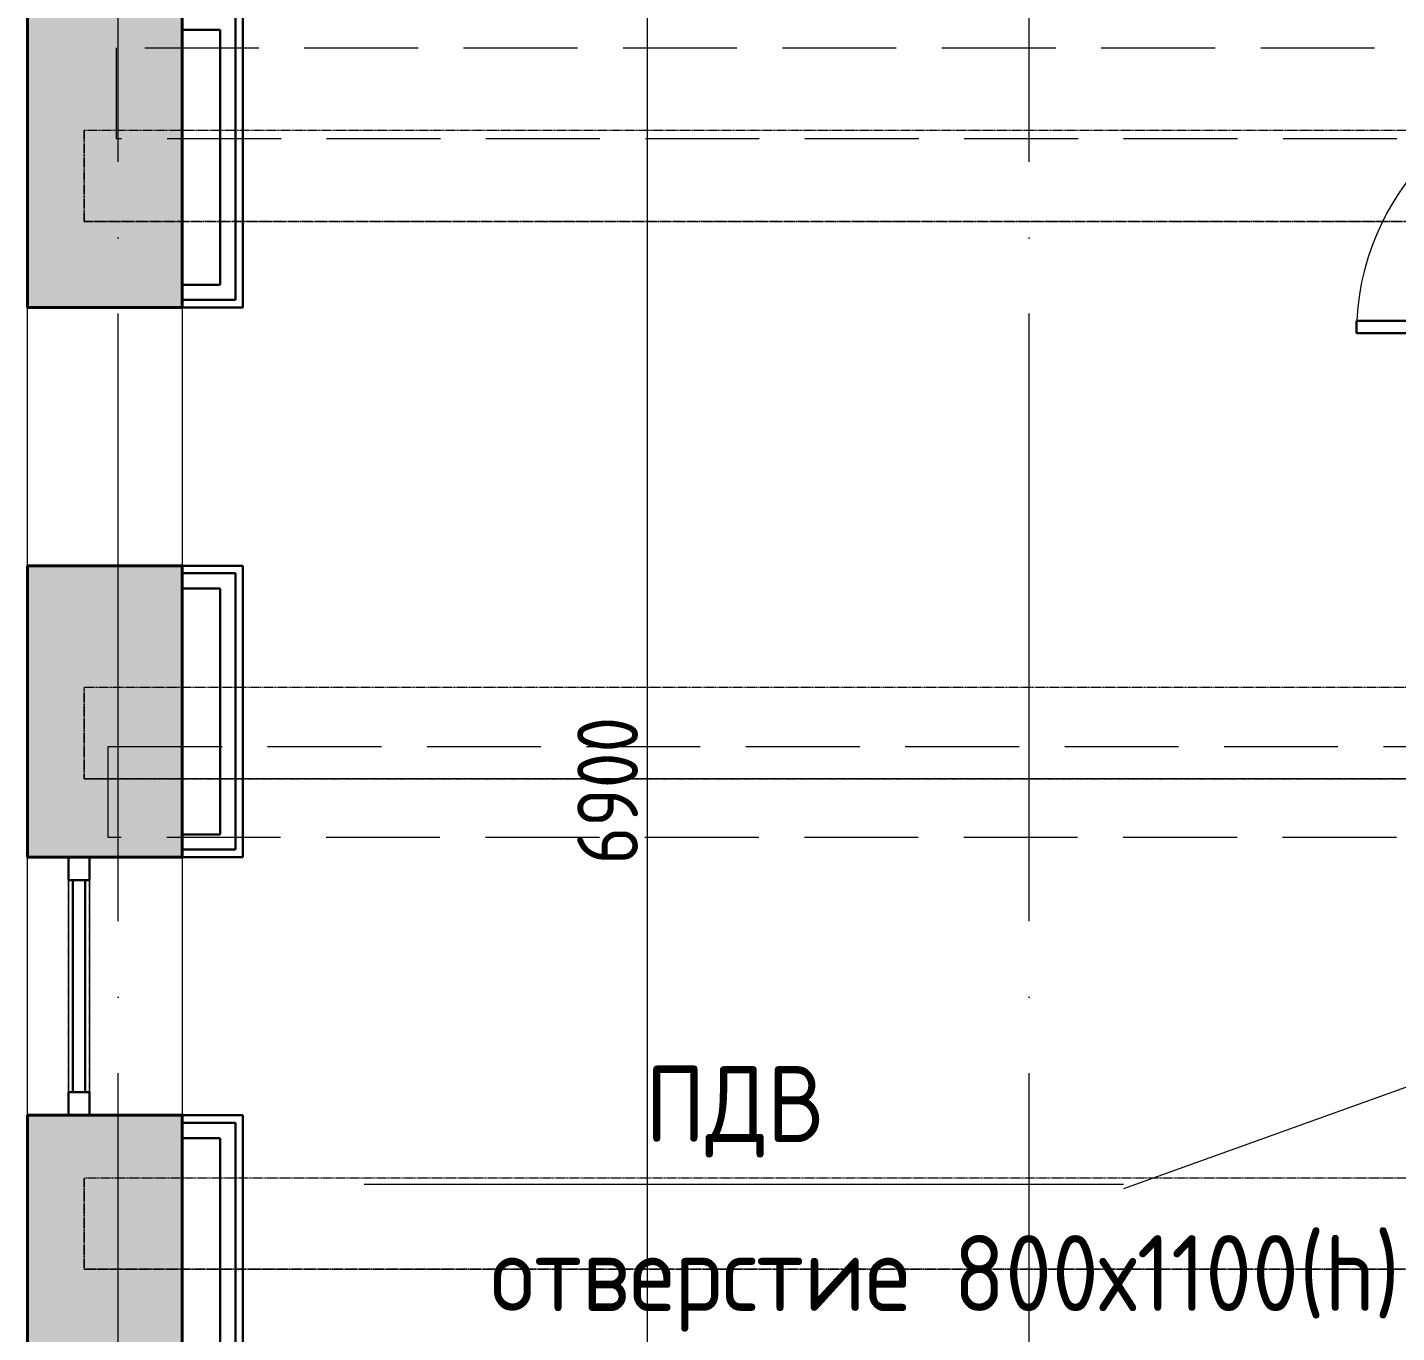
# Model space of a CAD drawing. Header units: millimetres. Extents: x -269164 to 430575, y -569542 to 36130.
# Drawn here: x 178444 to 182953, y -428174 to -423877 of the extents above; entities that cross this region are included whole.
import ezdxf

# ---------------------------------------------------------------- set-up
doc = ezdxf.new("R2010")
doc.units = ezdxf.units.MM
for name, pattern in [('ADSK_Линия сетки', [25, 20, -2.5, 0, -2.5]), ('ADSK_Сверху', [4.5, 3, -1.5]), ('GOST2.303 4', [7, 5, -2, 0])]:
    doc.linetypes.add(name, pattern=pattern)
for name, color, linetype, lineweight in [('Витраж', 7, 'Continuous', 18), ('Двери', 7, 'Continuous', 18), ('Каркас', 7, 'Continuous', 18), ('Марки', 7, 'Continuous', 20), ('Оси', 7, 'Continuous', 9), ('Панели витража', 7, 'Continuous', 18), ('Размеры', 7, 'Continuous', 9), ('Стены внутренние', 7, 'Continuous', 18), ('Стены наружные', 7, 'Continuous', 18)]:
    doc.layers.add(name, color=color, linetype=linetype, lineweight=lineweight)
doc.styles.add('GOST Common', font='GOST_Common.ttf', dxfattribs={"width": 0.9, "height": 200})
doc.styles.add('ISOCPEUR_1', font='isocpeur.ttf', dxfattribs={"width": 0.9, "height": 250})
doc.dimstyles.new('ADSK_Основной_2_мм_Округление_до_1_мм_1', dxfattribs={"dimscale": 304.8, "dimtxt": 201.142999, "dimasz": 0.463911, "dimexe": 0.492126, "dimexo": 0.492126, "dimgap": 0.098425, "dimtad": 1, "dimdec": 0, "dimdsep": 46, "dimtxsty": 'GOST Common', "dimblk1": 'OBLIQUE', "dimblk2": 'OBLIQUE', "dimsah": 1, "dimcen": 0.09, "dimdle": 0.492126, "dimazin": 2, "dimtfac": 1, "dimtdec": 4, "dimtix": 1, "dimtmove": 1, "dimatfit": 3, "dimfxl": 1, "dimtvp": 1, "dimtolj": 1, "dimtzin": 0, "dimlwd": 20, "dimlwe": 20, "dimarcsym": 2})

# ---------------------------------------------------------------- blocks, each defined once
blk = doc.blocks.new('Прямоугольный импост - 70х20_56мм-1425354-03 План 3-го этажа маркировочный')
at = {"layer": 'Витраж', "color": 253, "linetype": 'ADSK_Сверху', "true_color": 0xaaaaaa}
for p, q in [((465.8, 2156.6), (395.8, 2156.6)), ((395.8, 2080.6), (395.8, 2156.6)), ((465.8, 2080.6), (465.8, 2156.6)), ((395.8, 1306.6), (395.8, 1382.6)), ((465.8, 1306.6), (465.8, 1382.6)), ((395.8, 1306.6), (465.8, 1306.6))]:
    blk.add_line(p, q, dxfattribs=at)
blk = doc.blocks.new('Прямоугольный импост - 70х20_56мм-1424845-03 План 3-го этажа маркировочный')
at = {"layer": 'Витраж', "color": 253, "linetype": 'ADSK_Сверху', "true_color": 0xaaaaaa}
for p, q in [((-76, 35), (0, 35)), ((0, 35), (0, -35)), ((0, -35), (-76, -35))]:
    blk.add_line(p, q, dxfattribs=at)
blk = doc.blocks.new('Прямоугольный импост - 70х20_56мм-1424846-03 План 3-го этажа маркировочный')
at = {"layer": 'Витраж', "color": 253, "linetype": 'ADSK_Сверху', "true_color": 0xaaaaaa}
for p, q in [((0, 35), (-76, 35)), ((0, -35), (0, 35)), ((-76, -35), (0, -35))]:
    blk.add_line(p, q, dxfattribs=at)
blk = doc.blocks.new('Прямоугольный импост - 70х60мм-1425356-03 План 3-го этажа маркировочный')
at = {"layer": 'Витраж', "color": 253, "linetype": 'ADSK_Сверху', "true_color": 0xaaaaaa}
for p, q in [((465.8, 2080.6), (395.8, 2080.6)), ((395.8, 1382.6), (395.8, 2080.6)), ((465.8, 1382.6), (465.8, 2080.6)), ((395.8, 1382.6), (465.8, 1382.6))]:
    blk.add_line(p, q, dxfattribs=at)
blk = doc.blocks.new('Системная панель - _AR_Стекло_40мм_привязка по центру-1425357-03 План 3-го этажа маркировочный')
at = {"layer": 'Панели витража', "lineweight": 30}
for p, q in [((349, 20), (-349, 20)), ((-349, 20), (-349, -20)), ((349, -20), (349, 20)), ((-349, -20), (349, -20))]:
    blk.add_line(p, q, dxfattribs=at)
blk = doc.blocks.new('Прямоугольный импост - 70х40_56мм-1425355-03 План 3-го этажа маркировочный')
at = {"layer": 'Витраж'}
for p, q in [((395.8, 2080.6), (395.8, 1382.6)), ((465.8, 2080.6), (465.8, 1382.6))]:
    blk.add_line(p, q, dxfattribs=at)
blk = doc.blocks.new('Прямоугольный импост - 70х20_56мм-1256353-03 План 3-го этажа маркировочный')
at = {"layer": 'Витраж', "lineweight": 30}
for p, q in [((-76, 35), (0, 35)), ((-76, -35), (-76, 35)), ((0, 35), (0, -35)), ((0, -35), (-76, -35))]:
    blk.add_line(p, q, dxfattribs=at)
blk = doc.blocks.new('Прямоугольный импост - 70х20_56мм-1256355-03 План 3-го этажа маркировочный')
at = {"layer": 'Витраж', "lineweight": 30}
for p, q in [((0, 35), (-76, 35)), ((-76, 35), (-76, -35)), ((0, -35), (0, 35)), ((-76, -35), (0, -35))]:
    blk.add_line(p, q, dxfattribs=at)
blk = doc.blocks.new('AC_Дверь_Однопольная - Д-27п 930х2200h-1983248-02 План 2-го этажа маркировочный')
at = {"layer": 'Двери', "lineweight": 30}
for p, q in [((-415, 893.5), (-375, 893.5)), ((-415, 63.5), (-415, 893.5)), ((-375, 893.5), (-375, 63.5)), ((-465, 63.5), (-445, 63.5)), ((-465, -6.5), (-465, 63.5)), ((-445, 63.5), (-415, 63.5)), ((-445, -6.5), (-445, 63.5)), ((-445, 63.5), (-445, -6.5)), ((-375, 63.5), (-415, 63.5)), ((-415, 63.5), (-415, 23.5)), ((415, 63.5), (445, 63.5)), ((415, 23.5), (415, 63.5)), ((445, 63.5), (445, -6.5)), ((445, 63.5), (465, 63.5)), ((445, -6.5), (445, 63.5)), ((465, 63.5), (465, -6.5)), ((-415, 23.5), (-405, 23.5)), ((-405, 23.5), (-405, -6.5)), ((405, 23.5), (415, 23.5)), ((405, -6.5), (405, 23.5)), ((-445, -6.5), (-465, -6.5)), ((-405, -6.5), (-445, -6.5)), ((445, -6.5), (405, -6.5)), ((465, -6.5), (445, -6.5))]:
    blk.add_line(p, q, dxfattribs=at)
at = {"layer": 'Двери'}
blk.add_arc((-415, 63.5), 830, 0, 90, dxfattribs=at)
blk = doc.blocks.new('_Oblique')
at = {"color": 0, "linetype": 'ByBlock', "lineweight": -2}
blk.add_line((-0.5, -0.5), (0.5, 0.5), dxfattribs=at)
blk = doc.blocks.new('*D12227')
at = {"layer": 'Defpoints', "color": 0, "transparency": 16777216}
for p in [(180072, -422940.1), (180072, -429839.9), (180484.6, -429839.9)]:
    blk.add_point(p, dxfattribs=at)
at = {"layer": 'Размеры', "color": 0, "lineweight": 20, "transparency": 16777216}
for p, q in [((180484.6, -422790.1), (180484.6, -429989.9)), ((180222, -422940.1), (180634.6, -422940.1)), ((180222, -429839.9), (180634.6, -429839.9))]:
    blk.add_line(p, q, dxfattribs=at)
at = {"layer": 'Размеры', "color": 0, "lineweight": 20, "transparency": 16777216, "xscale": 141.4, "yscale": 141.4, "zscale": 141.4}
for p, rotation in [((180484.6, -422940.1), 90), ((180484.6, -429839.9), 270)]:
    blk.add_blockref('_Oblique', p, dxfattribs=dict(at, rotation=rotation))
at = {"layer": 'Размеры', "color": 0, "transparency": 16777216, "insert": (180354.6, -426390), "char_height": 200, "attachment_point": 5, "rotation": 90, "style": 'GOST Common'}
blk.add_mtext('\\A1;6900', dxfattribs=at)

msp = doc.modelspace()

# ---------------------------------------------------------------- hatches: boundary and pattern name
at = {"layer": 'Стены наружные', "true_color": 0xc0c0c0}
h = msp.add_hatch(color=9, dxfattribs=at)
h.paths.add_polyline_path([(178443.7, -430349.9), (178953.7, -430349.9), (178953.7, -429315.28), (178443.7, -429315.28)])
h.paths.add_polyline_path([(178850.57, -428465.28), (178953.7, -428465.28), (178953.7, -427459.01), (178443.7, -427459.01), (178443.7, -428465.28), (178817.64, -428465.28)])
h.paths.add_polyline_path([(178817.26, -426609.01), (178953.7, -426609.01), (178953.7, -425649.52), (178443.7, -425649.52), (178443.7, -426609.01)])
h.paths.add_polyline_path([(178817.64, -424799.52), (178953.7, -424799.52), (178953.7, -423809.45), (178443.7, -423809.45), (178443.7, -424799.52)])
h.paths.add_polyline_path([(178681.48, -422959.45), (178953.7, -422959.45), (178953.7, -422092.67), (178443.7, -422092.67), (178443.7, -422959.45)])

# ---------------------------------------------------------------- linework, layer by layer
at = {"layer": 'Каркас', "color": 253, "linetype": 'ADSK_Сверху', "true_color": 0xb2b2b2}
for p, q in [((178630.59, -424516.56), (178630.59, -424216.56)), ((185941.22, -424216.56), (178630.59, -424216.56)), ((178630.59, -424516.56), (185941.81, -424516.56)), ((178630.59, -426351.04), (178630.59, -426051.04)), ((185944.82, -426051.04), (178630.59, -426051.04)), ((178630.59, -426351.04), (185945.4, -426351.04)), ((178630.59, -427965.77), (178630.59, -427665.77)), ((185947.98, -427665.77), (178630.59, -427665.77)), ((178630.59, -427965.77), (186110.14, -427965.77))]:
    msp.add_line(p, q, dxfattribs=at)
at = {"layer": 'Каркас', "color": 253, "linetype": 'ADSK_Сверху', "true_color": 0xaaaaaa}
for p, q in [((178630.59, -424216.56), (178630.59, -424516.56)), ((185941.22, -424216.56), (178630.59, -424216.56)), ((185941.81, -424516.56), (178630.59, -424516.56)), ((178630.59, -426051.04), (178630.59, -426351.04)), ((185944.82, -426051.04), (178630.59, -426051.04)), ((185945.4, -426351.04), (178630.59, -426351.04)), ((178630.59, -427665.77), (178630.59, -427965.77)), ((185947.98, -427665.77), (178630.59, -427665.77)), ((186301.38, -427965.77), (178630.59, -427965.77))]:
    msp.add_line(p, q, dxfattribs=at)
at = {"layer": 'Каркас', "color": 30, "linetype": 'GOST2.303 4', "ltscale": 75, "true_color": 0xf26722}
for points in [[(178830.41, -423944.25), (186104.05, -423944.25), (186104.05, -424244.25), (178737.04, -424244.25), (178737.04, -423944.25)], [(178709.9, -426244.25), (186102.5, -426244.25), (186102.5, -426544.25), (178709.9, -426544.25), (178709.9, -426244.25)]]:
    msp.add_lwpolyline(points, dxfattribs=at)
at = {"layer": 'Марки', "color": 30, "true_color": 0xf26722}
for p, q in [((184208.68, -426926.53), (182053.09, -427700.66)), ((179553.09, -427685.6), (182053.09, -427685.6))]:
    msp.add_line(p, q, dxfattribs=at)
at = {"layer": 'Оси', "linetype": 'ADSK_Линия сетки', "ltscale": 100}
for p, q in [((178742.82, -439320.18), (178742.82, -386200.07)), ((181742.82, -439320.18), (181742.82, -386200.07))]:
    msp.add_line(p, q, dxfattribs=at)
at = {"layer": 'Стены внутренние', "color": 32, "lineweight": 30, "true_color": 0xcd6928}
for p, q in [((179128.7, -424774.52), (179128.7, -423834.9)), ((179153.7, -424799.52), (179153.7, -423809.9)), ((178953.7, -423884.9), (179078.7, -423884.9)), ((179078.7, -424724.52), (179078.7, -423884.9)), ((178953.7, -424724.52), (179078.7, -424724.52)), ((178953.7, -424774.52), (179128.7, -424774.52)), ((178953.7, -424799.52), (179153.7, -424799.52)), ((178953.7, -425649.52), (179153.7, -425649.52)), ((178953.7, -425674.52), (179128.7, -425674.52)), ((179128.7, -426584.01), (179128.7, -425674.52)), ((179153.7, -426609.01), (179153.7, -425649.52)), ((178953.7, -425724.52), (179078.7, -425724.52)), ((179078.7, -426534.01), (179078.7, -425724.52)), ((178953.7, -426534.01), (179078.7, -426534.01)), ((178953.7, -426584.01), (179128.7, -426584.01)), ((178953.7, -426609.01), (179153.7, -426609.01)), ((178953.7, -427459.01), (179153.7, -427459.01)), ((178953.7, -427484.01), (179128.7, -427484.01)), ((179128.7, -428440.28), (179128.7, -427484.01)), ((179153.7, -428465.28), (179153.7, -427459.01)), ((178953.7, -427534.01), (179078.7, -427534.01)), ((179078.7, -428390.28), (179078.7, -427534.01))]:
    msp.add_line(p, q, dxfattribs=at)
at = {"layer": 'Стены наружные', "lineweight": 40}
for p, q in [((178443.7, -423809.45), (178443.7, -424799.52)), ((178953.7, -424799.52), (178953.7, -423809.45)), ((178443.7, -424799.52), (178953.7, -424799.52)), ((178443.7, -425649.52), (178443.7, -426609.01)), ((178953.7, -425649.52), (178443.7, -425649.52)), ((178953.7, -426609.01), (178953.7, -425649.52)), ((178443.7, -426609.01), (178953.7, -426609.01)), ((178443.7, -427459.01), (178443.7, -428465.28)), ((178953.7, -427459.01), (178443.7, -427459.01)), ((178953.7, -428465.28), (178953.7, -427459.01))]:
    msp.add_line(p, q, dxfattribs=at)
at = {"layer": 'Стены наружные'}
for p, q in [((178443.7, -425649.52), (178443.7, -424799.52)), ((178953.7, -424799.52), (178953.7, -425649.52)), ((178443.7, -427459.01), (178443.7, -426609.01)), ((178953.7, -426609.01), (178953.7, -427459.01))]:
    msp.add_line(p, q, dxfattribs=at)

# ---------------------------------------------------------------- block references
at = {"layer": 'Витраж', "color": 253, "linetype": 'ADSK_Сверху', "true_color": 0xaaaaaa}
for name in ['Прямоугольный импост - 70х20_56мм-1425354-03 План 3-го этажа маркировочный', 'Прямоугольный импост - 70х60мм-1425356-03 План 3-го этажа маркировочный']:
    msp.add_blockref(name, (178182.91, -428765.66), dxfattribs=at)
at = {"layer": 'Витраж', "color": 253, "linetype": 'ADSK_Сверху', "true_color": 0xaaaaaa, "extrusion": (0, 0, -1), "rotation": 90.00000000000007}
msp.add_blockref('Прямоугольный импост - 70х20_56мм-1424845-03 План 3-го этажа маркировочный', (-178613.7, -426609.01), dxfattribs=at)
at = {"layer": 'Витраж', "extrusion": (0, 0, -1), "rotation": 90.00000000000007}
msp.add_blockref('Прямоугольный импост - 70х20_56мм-1256353-03 План 3-го этажа маркировочный', (-178613.7, -426609.01), dxfattribs=at)
at = {"layer": 'Витраж'}
msp.add_blockref('Прямоугольный импост - 70х40_56мм-1425355-03 План 3-го этажа маркировочный', (178182.91, -428765.66), dxfattribs=at)
at = {"layer": 'Витраж', "color": 253, "linetype": 'ADSK_Сверху', "true_color": 0xaaaaaa, "rotation": 269.9999999999999}
msp.add_blockref('Прямоугольный импост - 70х20_56мм-1424846-03 План 3-го этажа маркировочный', (178613.7, -427459.01), dxfattribs=at)
at = {"layer": 'Витраж', "rotation": 269.9999999999999}
msp.add_blockref('Прямоугольный импост - 70х20_56мм-1256355-03 План 3-го этажа маркировочный', (178613.7, -427459.01), dxfattribs=at)
at = {"layer": 'Двери', "rotation": 90.0000000000001}
msp.add_blockref('AC_Дверь_Однопольная - Д-27п 930х2200h-1983248-02 План 2-го этажа маркировочный', (183714.59, -424468.52), dxfattribs=at)
at = {"layer": 'Панели витража', "rotation": 89.99999999999993}
msp.add_blockref('Системная панель - _AR_Стекло_40мм_привязка по центру-1425357-03 План 3-го этажа маркировочный', (178613.7, -427034.01), dxfattribs=at)

# ---------------------------------------------------------------- texts
at = {"layer": 'Марки', "color": 30, "lineweight": 40, "true_color": 0xf26722, "style": 'ISOCPEUR_1', "width": 0.9}
for s, p in [('ПДВ', (180478.02, -427546.58)), ('отверстие 800х1100(h)', (179969.07, -428103.43))]:
    msp.add_text(s, height=250, dxfattribs=at).set_placement(p)

# ---------------------------------------------------------------- dimensions: what is measured, and where the dimension line sits
at = {"layer": 'Размеры', "color": 18, "true_color": 0x000000}
dim = msp.add_linear_dim(base=(180484.56, -429839.9), p1=(180072.03, -422940.13), p2=(180072.03, -429839.9), angle=90, dimstyle='ADSK_Основной_2_мм_Округление_до_1_мм_1', override={"dimpost": '<>'}, dxfattribs=at)
dim.commit()
dim.dimension.update_dxf_attribs({"geometry": '*D12227', "text_midpoint": (180484.56, -426390.01), "dimtype": 160})

doc.saveas('drawing.dxf')
